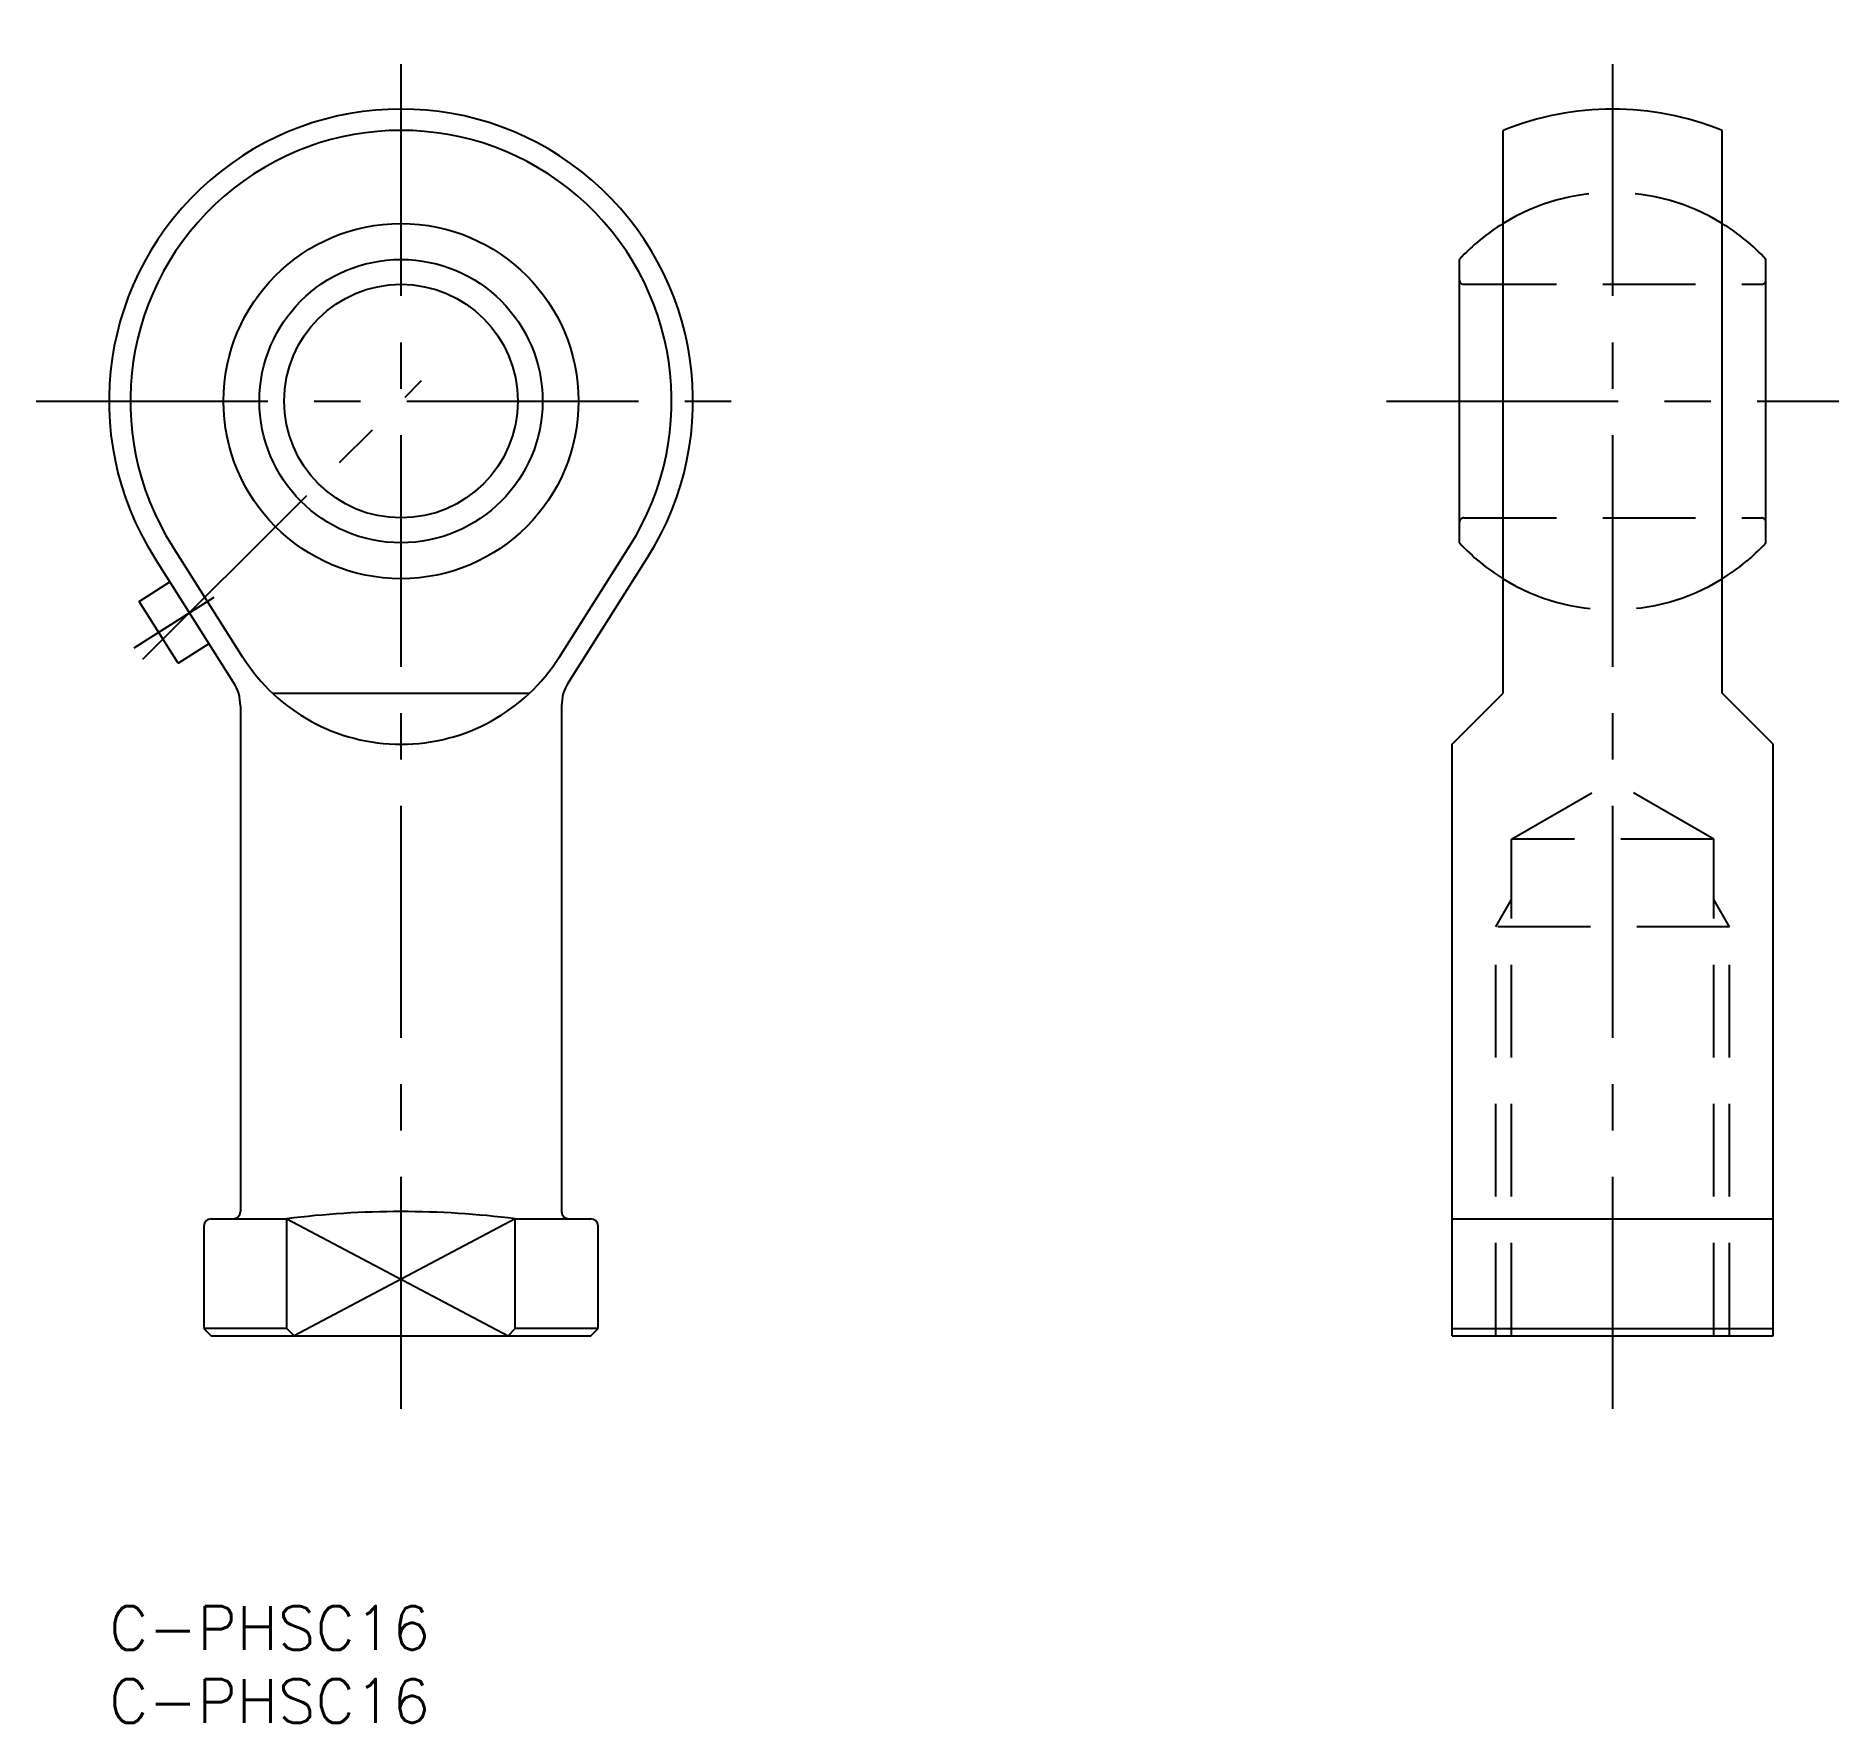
# Model space of a CAD drawing. Extents: x -5 to 118, y -8 to 108.
import ezdxf
from ezdxf.enums import TextEntityAlignment as Align

# ---------------------------------------------------------------- set-up
doc = ezdxf.new("R2010")
doc.units = 0
doc.header["$LTSCALE"] = 0.5
doc.linetypes.add('CENTER', pattern=[50.8, 31.75, -6.35, 6.35, -6.35])
doc.linetypes.add('DASHED', pattern=[19.05, 12.7, -6.35])
doc.layers.get('0').update_dxf_attribs({"linetype": 'CONTINUOUS'})
doc.layers.add('CENTER', color=1, linetype='CENTER')
doc.styles.get("Standard").update_dxf_attribs({"font": 'txt.shx', "height": 3, "bigfont": 'bigfont.shx'})

msp = doc.modelspace()

# ---------------------------------------------------------------- linework, layer by layer
at = {"color": 7, "linetype": 'CONTINUOUS'}
for p, q in [((95.5, 62.52), (95.5, 101.06)), ((110.5, 62.52), (110.5, 101.06)), ((92.5, 72.82), (92.5, 92.22)), ((113.5, 72.82), (113.5, 92.22)), ((8.53, 63.25), (3.11, 71.81)), ((9.17, 64.97), (4.34, 72.59)), ((30.83, 64.97), (35.66, 72.59)), ((31.47, 63.25), (36.89, 71.81)), ((2.06, 68.8), (4.17, 70.14)), ((4.74, 64.58), (2.06, 68.8)), ((4.74, 64.58), (6.85, 65.92)), ((11.2, 62.52), (28.8, 62.52)), ((92, 59.02), (95.5, 62.52)), ((114, 59.02), (110.5, 62.52)), ((9, 61.65), (9, 27.02)), ((31, 61.65), (31, 27.02)), ((92, 18.52), (92, 59.02)), ((114, 18.52), (114, 59.02)), ((6.5, 26.02), (6.5, 19.02)), ((7, 26.52), (12.17, 26.52)), ((12.17, 19.02), (12.17, 26.52)), ((27.83, 19.02), (27.83, 26.52)), ((27.83, 26.52), (33, 26.52)), ((33.5, 19.02), (33.5, 26.02)), ((92, 26.52), (114, 26.52)), ((6.5, 19.02), (7, 18.52)), ((12.17, 19.02), (6.5, 19.02)), ((12.17, 19.02), (12.67, 18.52)), ((27.33, 18.52), (27.83, 19.02)), ((33.5, 19.02), (27.83, 19.02)), ((33, 18.52), (33.5, 19.02)), ((92, 19.02), (114, 19.02)), ((7, 18.52), (33, 18.52)), ((92, 18.52), (114, 18.52))]:
    msp.add_line(p, q, dxfattribs=at)
at = {"color": 3, "linetype": 'DASHED'}
for p, q in [((92.8, 90.52), (113.2, 90.52)), ((92.8, 74.52), (113.2, 74.52)), ((96.08, 52.52), (103, 56.51)), ((109.92, 52.52), (103, 56.51)), ((109.92, 52.52), (96.08, 52.52)), ((96.08, 18.52), (96.08, 52.52)), ((109.92, 18.52), (109.92, 52.52)), ((95, 46.52), (96.08, 48.39)), ((111, 46.52), (109.92, 48.39)), ((111, 46.52), (95, 46.52)), ((95, 18.52), (95, 46.52)), ((111, 18.52), (111, 46.52))]:
    msp.add_line(p, q, dxfattribs=at)
at = {"color": 3, "linetype": 'CONTINUOUS'}
for p, q in [((12.17, 26.52), (27.33, 18.52)), ((27.83, 26.52), (12.67, 18.52))]:
    msp.add_line(p, q, dxfattribs=at)
at = {"color": 7, "linetype": 'CONTINUOUS'}
for radius in [12.16, 9.7, 8]:
    msp.add_circle((20, 82.52), radius, dxfattribs=at)
for centre, radius, start, end in [((20, 82.52), 20, 327.6216, 212.3784), ((103, 82.52), 20, 67.9757, 112.0243), ((20, 82.52), 18.54, 327.6216, 212.3784), ((103, 82.5), 14.31, 121.608, 137.2015), ((103, 82.5), 14.31, 42.7985, 58.392), ((103, 82.54), 14.31, 222.7985, 238.392), ((103, 82.54), 14.31, 301.608, 317.2015), ((20, 71.84), 12.82, 212.3784, 327.6216), ((6, 61.65), 3, 0, 32.3784), ((34, 61.65), 3, 147.6216, 180), ((7, 26.02), 0.5, 90, 180), ((8.5, 27.02), 0.5, 270, 0), ((20, -34.48), 61.5, 82.689, 97.311), ((31.5, 27.02), 0.5, 180, 270), ((33, 26.02), 0.5, 0, 90)]:
    msp.add_arc(centre, radius, start, end, dxfattribs=at)
at = {"color": 3, "linetype": 'DASHED'}
for centre, radius, start, end in [((103, 82.5), 14.31, 58.392, 121.608), ((92.8, 90.82), 0.3, 180, 270), ((113.2, 90.82), 0.3, 270, 0), ((92.8, 74.22), 0.3, 90, 180), ((113.2, 74.22), 0.3, 0, 90), ((103, 82.54), 14.31, 238.392, 301.608)]:
    msp.add_arc(centre, radius, start, end, dxfattribs=at)
at = {"layer": 'CENTER', "color": 1, "linetype": 'CENTER'}
for p, q in [((20, 13.52), (20, 107.52)), ((103, 13.52), (103, 107.52)), ((2.32, 64.84), (21.41, 83.93)), ((-5, 82.52), (45, 82.52)), ((87.5, 82.52), (118.5, 82.52)), ((1.71, 65.62), (7.2, 69.1))]:
    msp.add_line(p, q, dxfattribs=at)

# ---------------------------------------------------------------- texts
at = {"color": 7, "linetype": 'CONTINUOUS'}
for p in [(0, 0), (0, -5)]:
    msp.add_text('C-PHSC16', height=3, dxfattribs=at).set_placement(p, align=Align.TOP_LEFT)

doc.saveas('drawing.dxf')
